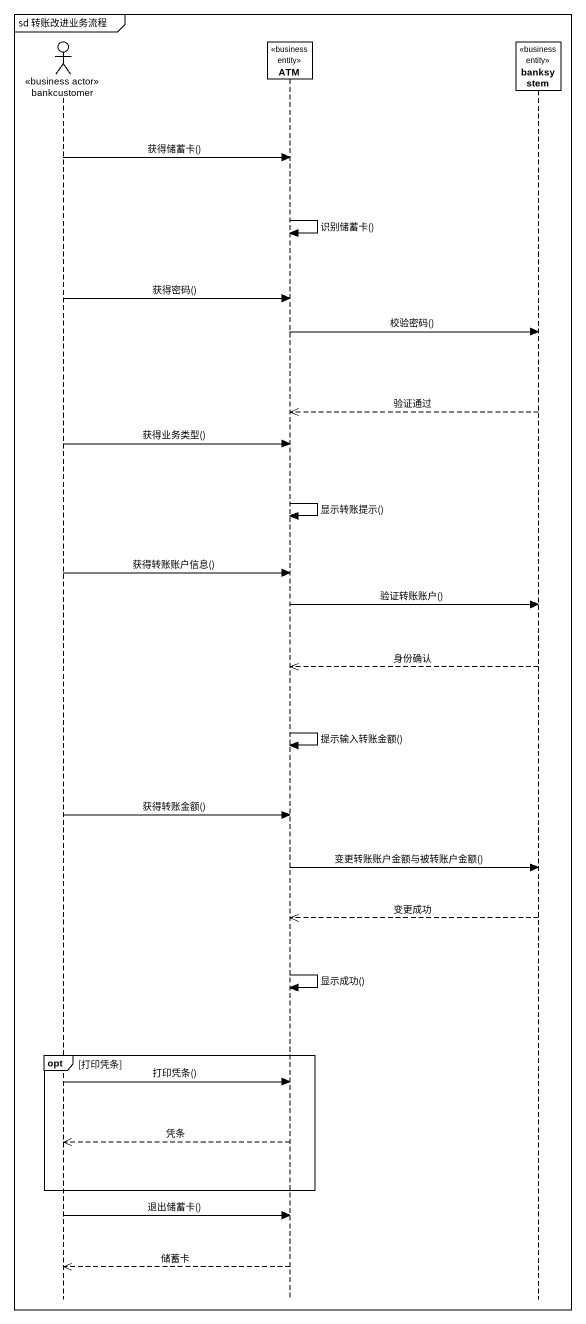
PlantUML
@startuml
mainframe sd 转账改进业务流程
hide footbox
actor bankcustomer <<business actor>>
participant ATM <<business entity>>
participant banksystem <<business entity>>

bankcustomer -> ATM : 获得储蓄卡()
ATM -> ATM : 识别储蓄卡()
bankcustomer -> ATM : 获得密码()
ATM -> banksystem : 校验密码()
banksystem -->> ATM : 验证通过
bankcustomer -> ATM : 获得业务类型()
ATM -> ATM : 显示转账提示()
bankcustomer -> ATM : 获得转账账户信息()
ATM -> banksystem : 验证转账账户()
banksystem -->> ATM : 身份确认
ATM -> ATM : 提示输入转账金额()
bankcustomer -> ATM : 获得转账金额()
ATM -> banksystem : 变更转账账户金额与被转账户金额()
banksystem -->> ATM : 变更成功
ATM -> ATM : 显示成功()
opt 打印凭条
  bankcustomer -> ATM : 打印凭条()
  ATM -->> bankcustomer : 凭条
end
bankcustomer -> ATM : 退出储蓄卡()
ATM -->> bankcustomer : 储蓄卡
@enduml
